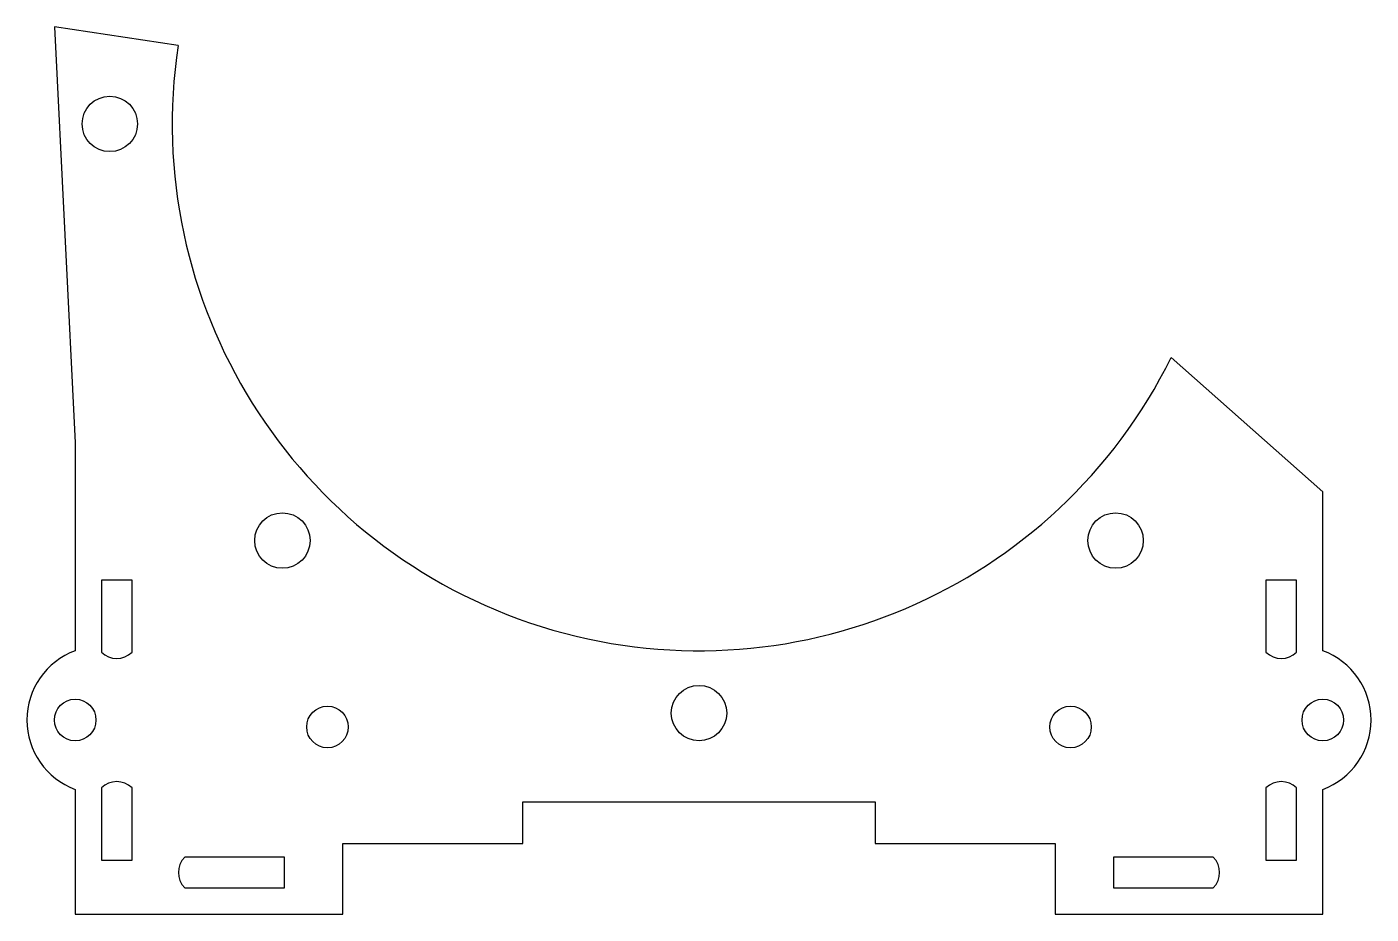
# Model space of a CAD drawing. Header units: millimetres. Extents: x -48.5 to 48.5, y -4 to 60.
import ezdxf

# ---------------------------------------------------------------- set-up
doc = ezdxf.new("R2010")
doc.units = ezdxf.units.MM

msp = doc.modelspace()

# ---------------------------------------------------------------- linework, layer by layer
at = {"color": 7, "linetype": 'Continuous', "lineweight": 25}
for p, q in [((-46.5, 60.01), (-45, 30.01)), ((-37.577, 58.666), (-46.5, 60.01)), ((45, 26.463), (34.061, 36.162)), ((-45, 30.01), (-45, 15.01)), ((45, 15.01), (45, 26.463)), ((-40.9, 20.11), (-43.1, 20.11)), ((-43.1, 20.11), (-43.1, 14.91)), ((-40.9, 14.91), (-40.9, 20.11)), ((43.1, 20.11), (40.9, 20.11)), ((40.9, 20.11), (40.9, 14.91)), ((43.1, 14.91), (43.1, 20.11)), ((-45, 5.01), (-45, -3.99)), ((-43.1, 5.11), (-43.1, -0.09)), ((-40.9, -0.09), (-40.9, 5.11)), ((40.9, 5.11), (40.9, -0.09)), ((43.1, -0.09), (43.1, 5.11)), ((45, -3.99), (45, 5.01)), ((-12.7, 4.11), (12.7, 4.11)), ((-12.7, 1.11), (-12.7, 4.11)), ((12.7, 4.11), (12.7, 1.11)), ((-25.7, 1.11), (-12.7, 1.11)), ((-25.7, -3.99), (-25.7, 1.11)), ((12.7, 1.11), (25.7, 1.11)), ((25.7, 1.11), (25.7, -3.99)), ((-29.9, 0.11), (-37.1, 0.11)), ((-29.9, -2.09), (-29.9, 0.11)), ((37.1, 0.11), (29.9, 0.11)), ((29.9, 0.11), (29.9, -2.09)), ((-43.1, -0.09), (-40.9, -0.09)), ((40.9, -0.09), (43.1, -0.09)), ((-37.1, -2.09), (-29.9, -2.09)), ((29.9, -2.09), (37.1, -2.09)), ((-45, -3.99), (-25.7, -3.99)), ((25.7, -3.99), (45, -3.99))]:
    msp.add_line(p, q, dxfattribs=at)
for centre, radius in [((-42.5, 53.01), 2), ((-30.052, 22.958), 2), ((30.052, 22.958), 2), ((0, 10.51), 2), ((-45, 10.01), 1.5), ((-26.8, 9.51), 1.5), ((26.8, 9.51), 1.5), ((45, 10.01), 1.5)]:
    msp.add_circle(centre, radius, dxfattribs=at)
for centre, radius, start, end in [((0, 53.01), 38, 171.43911, 333.68191), ((-43.153, 10.01), 5.33, 110.27145, 249.72855), ((-42, 16.01), 1.556, 225, 315), ((42, 16.01), 1.556, 225, 315), ((43.153, 10.01), 5.33, 290.27145, 69.72855), ((-42, 4.01), 1.556, 45, 135), ((42, 4.01), 1.556, 45, 135), ((-36, -0.99), 1.556, 135, 225), ((36, -0.99), 1.556, 315, 45)]:
    msp.add_arc(centre, radius, start, end, dxfattribs=at)

doc.saveas('drawing.dxf')
